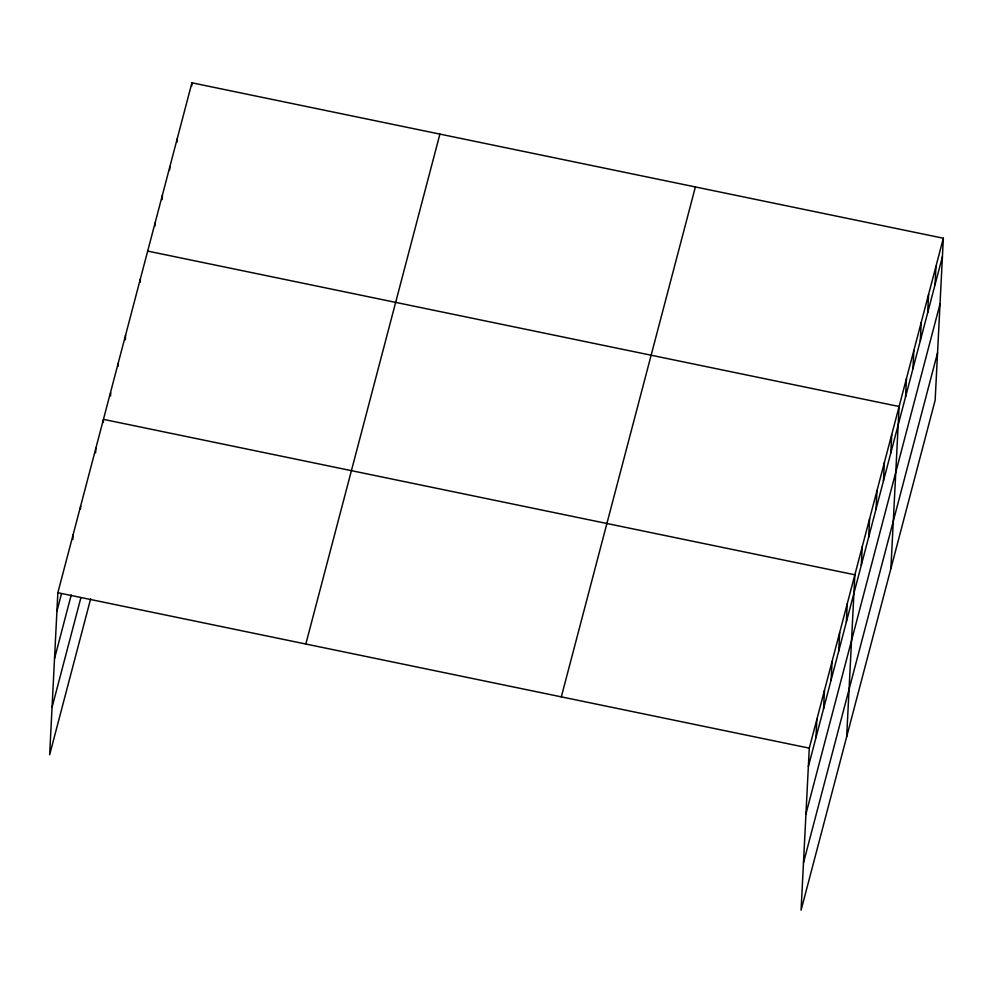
<?xml version="1.0" encoding="UTF-8"?>
<svg xmlns="http://www.w3.org/2000/svg" width="993" height="993" viewBox="0 0 993 993"><rect width="100%" height="100%" fill="white"/><g stroke="black" fill="none" stroke-linecap="round" stroke-linejoin="round"><path stroke-width="1.49" d="M943.35 238.233L809.283 748.151L801.078 910.184L935.145 400.266L943.35 238.233L191.922 82.816L57.855 592.734L49.65 754.767L90.673 598.729M72.824 539.547L73.048 534.954M80.495 509.124L80.644 506.058M95.613 452.87L95.849 448.265M103.284 422.435L103.446 419.369L854.861 574.786L846.657 736.806M110.583 395.922L110.732 392.856M118.03 366.343L118.192 363.277M125.329 339.829L125.565 335.224M140.15 282.211L140.311 279.145M154.896 226.119L155.057 223.053M162.194 199.605L162.43 195M169.654 170.026L169.803 166.961M177.027 141.974L177.176 138.908M191.773 85.895L191.922 82.816M815.948 737.675L816.879 719.255M823.545 708.779L824.475 690.358M831.141 679.882L832.072 661.475M838.737 650.986L839.668 632.578M846.334 622.09L847.265 603.682M861.303 565.141L862.234 546.733M868.676 537.101L869.607 518.694M876.049 509.061L876.98 490.641M883.422 481.009L884.366 462.601M890.795 452.969L891.739 434.549M890.895 568.53L899.112 406.509L147.684 251.092M905.554 396.877L906.485 378.47M912.927 368.825L913.858 350.417M920.3 340.785L921.231 322.377M927.673 312.733L928.604 294.325M935.046 284.693L935.977 266.285M56.924 611.154L61.479 593.814M54.528 658.545L71.235 594.968M52.046 707.376L80.917 597.563M305.832 644.023L439.899 134.105M561.318 696.863L695.385 186.945M808.352 766.559L942.419 256.641M805.944 813.962L940.011 304.044M803.474 862.793L937.541 352.863M57.855 592.734L809.283 748.151"/></g></svg>
